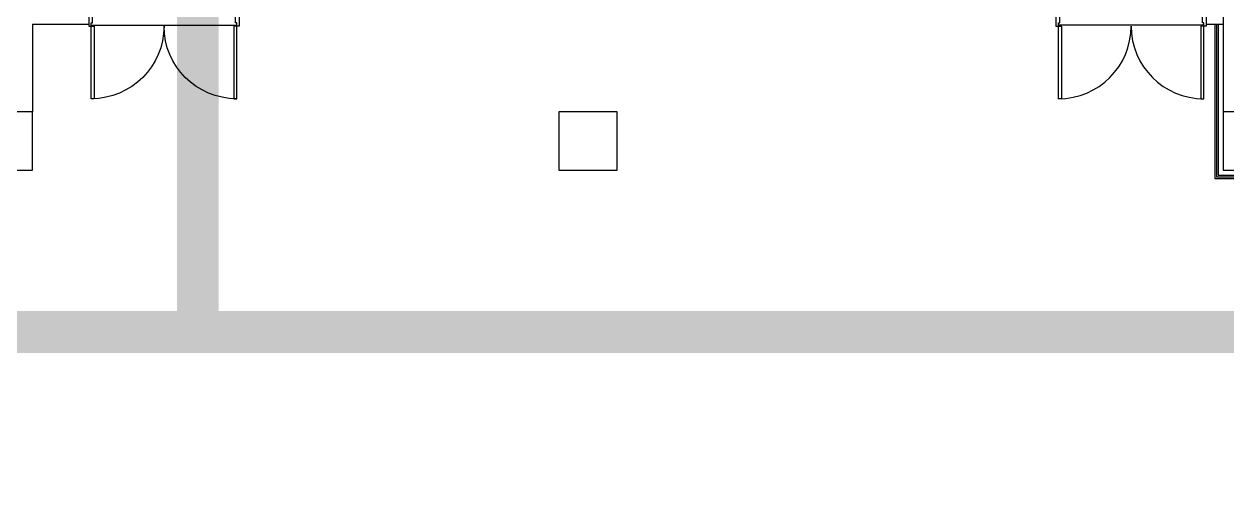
# Model space of a CAD drawing. Header units: millimetres. Extents: x -105683 to 94728, y -31127 to 151123.
# Drawn here: x 14125 to 28522, y 52595 to 58345 of the extents above; entities that cross this region are included whole.
import ezdxf

# ---------------------------------------------------------------- set-up
doc = ezdxf.new("R2010")
doc.units = ezdxf.units.MM
doc.linetypes.add('HIDDEN', pattern=[9.525, 6.35, -3.175])
doc.layers.add('e-plan', color=9, linetype='Continuous')
doc.layers.add('구역', color=5, linetype='Continuous')

# ---------------------------------------------------------------- blocks, each defined once
blk = doc.blocks.new('xr_plan$0$Dor_1800')
at = {"layer": 'e-plan'}
for points in [[(30, 125), (65, 125), (65, 995), (30, 995), (30, 125)], [(1770, 125), (1735, 125), (1735, 995), (1770, 995), (1770, 125)], [(0, 125), (30, 125), (30, 85), (45, 85), (45, -35), (30, -125), (0, -125), (0, 125)], [(1800, 125), (1770, 125), (1770, 85), (1755, 85), (1755, -35), (1770, -125), (1800, -125), (1800, 125)]]:
    blk.add_lwpolyline(points, dxfattribs=at)
for centre, start, end in [((30, 125), 0, 90), ((1770, 125), 90, 180)]:
    blk.add_arc(centre, 870, start, end, dxfattribs=at)
blk = doc.blocks.new('Xref-지하1층')
at = {"layer": 'e-plan', "linetype": 'Continuous'}
for p, q in [((32000, 72100), (32000, 69200)), ((17750, 70250), (17750, 69200)), ((17750, 70250), (18425, 70250)), ((31800, 70250), (32000, 70250)), ((31900, 70250), (31900, 68400)), ((31920, 70250), (31920, 68420)), ((31940, 70250), (31940, 68440))]:
    blk.add_line(p, q, dxfattribs=at)
at = {"layer": 'e-plan'}
for p, q in [((18455, 70238), (20195, 70238)), ((31770, 70238), (30030, 70238)), ((31900, 68400), (32700, 68400)), ((31920, 68420), (32680, 68420)), ((31940, 68440), (32680, 68440))]:
    blk.add_line(p, q, dxfattribs=at)
for points in [[(17050, 68500), (17750, 68500), (17750, 69200), (17050, 69200)], [(24050, 68500), (24750, 68500), (24750, 69200), (24050, 69200)], [(32000, 68500), (32700, 68500), (32700, 69200), (32000, 69200)]]:
    blk.add_lwpolyline(points, close=True, dxfattribs=at)
at = {"layer": 'e-plan', "linetype": 'Continuous', "xscale": -1, "rotation": 180}
blk.add_blockref('xr_plan$0$Dor_1800', (18425, 70350), dxfattribs=at)
at = {"layer": 'e-plan', "linetype": 'Continuous', "rotation": 180}
blk.add_blockref('xr_plan$0$Dor_1800', (31800, 70350), dxfattribs=at)

msp = doc.modelspace()

# ---------------------------------------------------------------- linework, layer by layer
at = {"layer": '구역', "color": 7, "linetype": 'HIDDEN', "ltscale": 2, "const_width": 500}
for points in [[(-9968, 59435), (16206, 59435), (16206, 54655), (-9968, 54655)], [(-21020, 54655), (-21020, -26096), (25870, -26096), (25870, -14964), (31006, -14964), (31006, 45912), (54687, 45912), (54687, 54655)]]:
    msp.add_lwpolyline(points, close=True, dxfattribs=at)

# ---------------------------------------------------------------- block references
at = {"layer": 'e-plan'}
msp.add_blockref('Xref-지하1층', (-3525, -11905), dxfattribs=at)

doc.saveas('drawing.dxf')
